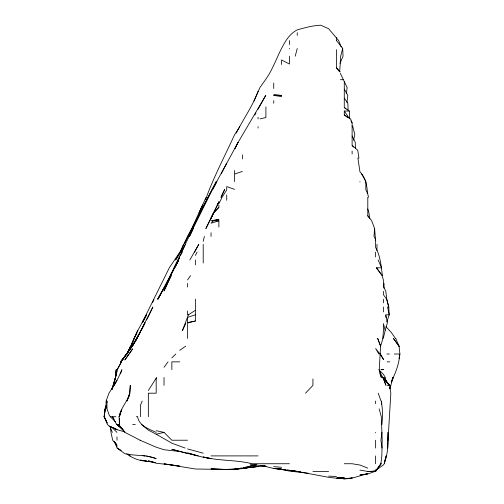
<?xml version="1.0" encoding="UTF-8"?>
<svg xmlns="http://www.w3.org/2000/svg" width="504" height="504" viewBox="0 0 504 504"><rect width="100%" height="100%" fill="white"/><g stroke="black" fill="none" stroke-linecap="round" stroke-linejoin="round"><path stroke-width="0.76" d="M234.543 181.591L234.555 174.535L235.381 173.754L242.393 171.429M387.746 448.062L388.042 432.388C388.049 442.688 388.319 453.316 384.325 463.025L386.146 455.899L384.275 463.737L383.468 464.852L375.631 470.478L376.475 469.23M376.866 250.557L377.011 244.289M383.985 288.181L384.086 283.475M359.957 470.081L367.794 471.454L375.631 471.347L380.911 463.737L381.83 455.899L382.202 440.225L381.308 416.714L379.147 408.876M382.977 338.341L380.596 346.179L379.235 369.69L381.345 377.527L379.814 373.25M129.938 392.414L130.297 385.365L129.698 393.202L127.052 401.039L129.893 393.202C127.386 401.606 120.746 407.963 119.12 416.714L121.722 409.588L119.064 416.714L119.511 424.551L118.535 424.551L124.828 432.337L140.509 440.427L156.183 447.193L164.021 449.744L179.695 451.471L203.207 457.241L211.044 458.609L203.207 456.983C219.183 461.059 235.966 459.686 252.013 463.737L289.416 463.737M115.8 375.959L116.159 369.69M388.03 440.225L390.839 393.202L389.554 385.365L382.801 377.527L389.554 385.365M381.975 424.551L382.486 416.714L382.29 408.876L381.434 401.039L381.61 404.17M115.825 375.959L116.273 369.69L115.328 378.951M367.794 197.266L367.794 215.75L371.706 220.777L374.611 228.614L373.974 236.452L375.631 239.45L375.631 247.502C380.388 255.9 381.144 266.156 382.41 275.638L376.394 267.8L381.685 267.8L378.113 259.963M124.828 431.89L116.991 429.679L109.154 426.101L107.478 424.551L104.252 416.714L104.914 408.876L106.067 405.31M107.258 423.127L104.252 416.714L105.078 409.588L104.082 416.714L106.961 422.591M104.252 416.714L105.078 409.588M346.966 102.501L347.817 95.376L344.282 89.139L344.698 90.525M346.431 93.24L347.143 87.538L340.301 73.288M381.931 432.388L380.911 440.225L382.051 448.062M111.838 389.636L113.413 385.365L116.991 371.076L115.561 377.527L111.844 389.636L115.485 377.527L116.953 369.69M353.562 140.263L354.822 134.562L352.831 126.725L352.12 125.805L352.12 122.9L350.601 118.887L344.282 114.962L344.282 111.05L349.322 111.05L349.625 118.887L344.282 111.05M203.207 241.372L204.372 236.452M385.169 330.498L383.468 337.611L382.775 338.341L383.468 330.498L383.468 323.625L385.169 330.498L387.437 322.661L385.724 314.824L389.208 314.824L388.76 306.986L386.763 299.149L385.812 291.312L383.468 286.493L383.468 280.199L382.089 275.638L376.394 267.8M336.464 40.515L342.682 48.352L340.704 56.19L339.677 71.864L336.445 67.801L336.445 49.688M389.932 388.212L390.682 385.365L389.876 388.924L393.007 377.527L391.306 382.341L393.145 377.527L392.225 379.348M295.231 56.19L297.253 48.497M113.413 385.365L115.485 377.527M120.475 373.962L121.905 369.69L118.396 377.527L114.131 385.365L116.991 380.35L108.958 393.202L106.105 401.039L105.998 408.876L105.462 408.876L106.048 406.741M128.633 397.473L129.685 393.914M105.462 408.876L106.142 406.741M386.757 321.949L389.208 314.824L387.582 306.986L388.76 306.986L386.669 299.149L383.468 294.796L383.468 291.312M106.142 406.029L105.424 408.164M195.369 310.319L188.414 314.824L182.454 330.498L185.856 323.316M205.663 199.401L206.413 197.266M206.672 196.554C214.547 175.367 225.131 155.314 234.555 134.795L239.721 126.725M112.827 387.5L113.602 385.365M253.94 101.077L259.944 87.538L265.495 79.701C272.488 70.069 276.198 58.836 281.579 48.378L281.591 48.352C285.302 41.126 289.712 33.642 297.253 29.881C304.952 27.682 312.726 25.54 320.771 25.2L328.608 28.722L338.644 40.515L341.17 46.929M132.949 341.674L134.347 338.341M182.158 248.863L180.413 252.126L183.702 244.289L187.532 236.83L184.426 243.608L191.722 228.614L206.111 197.266M132.672 342.342L131.04 346.179C134.669 335.028 140.887 325.067 146.431 314.824L142.185 322.661L169.325 267.8L182.013 248.863M180.413 252.126L183.727 244.289L179.695 253.039L175.6 259.963L179.695 253.506M142.241 401.039L140.509 405.147L140.509 416.714M340.03 63.315L343.048 56.19L342.682 48.352M127.109 354.016L137.768 330.498M127.418 353.304L130.542 346.179L126.945 354.016M171.543 273.792L166.648 283.475L187.532 239.614L212.455 189.428L238.09 142.399L265.766 95.376L258.067 109.28M258.067 91.243C252.693 106.205 243.243 119.007 236.3 133.138M211.044 218.32L213.494 212.94L218.881 207.339L218.881 205.103M221.111 197.266L224.677 189.428L220.972 197.266M119.353 416.714L120.33 414.578M181.774 252.126L185.428 244.289M218.881 207.339L213.545 212.94L205.859 228.614L218.881 201.997L211.044 218.226M192.503 227.953L203.818 205.103L216.304 181.591L187.942 236.452L200.119 212.94M174.888 267.145L178.397 259.963L174.145 267.8L178.643 259.963L174.97 267.145M170.472 275.638L179.695 257.153M174.56 267.8L179.695 257.185L166.805 282.826M134.996 337.031L136.943 333.113M148.636 315.995L152.901 306.986L136.905 338.341L132.199 346.179L136.949 338.341L145.013 322.661L141.139 330.498L144.894 323.316M152.643 302.419L153.947 299.804M218.881 201.928L217.3 205.103L218.881 202.016M218.881 203.654L222.088 197.266L226.718 189.977M195.999 220.777L199.975 212.94M146.62 319.964L148.346 316.581M170.39 275.638L171.858 272.765L157.947 299.149L166.459 283.475M221.243 173.754L226.718 163.233M180.344 255.893L182.291 252.126M171.858 273.174L174.649 267.8M142.607 322.661L146.021 316.134M134.032 343.564L140.509 331.764M195.369 255.402L197.096 252.126M136.949 338.341L132.13 346.179L120.771 361.853L132.168 346.179L140.509 331.664L133.031 345.259M192.005 228.614L187.753 236.452L192.188 228.614M194.613 252.126L198.815 244.289L189.851 259.963M195.369 299.149L195.369 321.035L188.187 322.661L187.532 323.864L187.532 338.341M162.105 291.312L157.727 299.149L164.021 287.91M392.332 379.348C396.283 371.479 399.25 362.874 399.748 354.016L399.143 358.451L399.918 354.016L399.067 346.179L393.359 338.341L399.143 346.437M254.848 114.969L255.956 113.009M132.672 345.404L136.905 338.341M156.618 377.527L148.346 390.48M376.475 469.64L375.631 470.95L374.566 471.574L367.794 473.981L359.957 475.02L367.794 473.735C358.388 475.789 349.127 480.596 339.293 478.082M375.631 470.396L376.463 469.186M129.515 353.367L132.672 348.85L124.828 359.995L129.062 354.016M187.532 279.953L190.594 275.638M375.631 471.347L380.911 463.737M126.725 354.016L120.626 361.853L131.179 347.987M164.021 367.277L168.065 361.853M372.091 471.574L375.631 471.127L381.226 463.737L380.577 463.737M120.639 361.853L126.832 354.016M305.512 393.202L312.927 385.365L312.927 378.976M171.858 357.859L175.839 354.016M179.695 350.293L185.699 346.179M195.369 314.824L187.532 317.375L187.532 322.661L188.187 322.661M372.796 471.347L374.214 470.9M218.881 220.777L211.044 223.222L213.236 220.777L218.881 219.385L211.044 220.777L218.881 220.777L218.881 227.021M141.536 424.551L148.346 430.126L156.183 434.202L164.021 432.388L171.858 440.225L187.532 440.225M260.039 118.887L265.904 117.545L265.904 106.886M187.532 322.661L195.369 321.035M243.104 467.687L250.23 466.213C237.554 470.641 224.167 469.363 211.044 468.859L226.718 469.482L195.369 468.997L164.021 463.844L179.695 466.137L171.858 464.978M255.931 464.99L250.23 466.011L256.643 464.915M235.979 468.959L226.718 469.394L234.555 469.331L242.393 468.266L234.555 469.18L242.393 468.644L250.23 467.315L258.067 466.414L243.104 468.424L250.23 467.315L265.123 466.024M237.403 468.707L238.833 468.462M240.257 468.21L241.681 467.964M337.226 477.962L344.282 477.32L336.445 478.189L328.608 477.313L297.864 471.574L273.741 468.474L261.633 465.488M367.794 471.454L375.631 471.127M340.376 79.701L343.111 79.701M352.831 126.725L352.22 126.725L352.12 125.805M188.414 314.824L187.532 314.824L187.532 310.937M386.927 354.016L389.378 354.016M394.292 354.016L398.998 354.016M179.695 361.853L171.858 361.853L171.858 369.69M387.204 361.853L389.787 361.853M387.362 385.365L389.277 385.365L382.927 377.527L379.273 370.994M106.438 401.039L106.905 401.039L107.106 402.463M104.082 416.714L104.763 416.714M106.905 401.039L107.031 408.876L109.154 414.981L110.269 416.714L115.895 416.714M136.376 416.714L137.296 416.714M118.95 425.811L116.726 424.551L112.423 416.714L114.087 419.145M132.672 424.551L135.324 424.551M211.044 455.899L258.067 455.899M344.282 463.737L352.12 463.737L359.957 465.047L367.794 468.147M375.43 463.737L375.631 455.899M312.927 471.574L328.608 471.574M328.608 476.123L336.445 476.494M273.741 466.66L281.579 467.29M171.858 464.965L156.183 463.239L148.346 460.883L153.329 462.055M336.445 478.038L344.282 478.781L352.12 478.019L344.282 478.781L340.005 478.044M281.579 469.167L273.741 468.443L281.579 469.192L280.155 468.947M300.598 471.744L290.846 470.516M146.916 461.255C139.577 460.87 132.401 458.445 126.737 453.707M155.471 462.634L140.509 460.139L144.068 460.725M283.721 469.457L285.856 469.753M287.28 469.949L289.416 470.245M148.346 456.397L156.183 458.583C146.116 454.639 135.198 456.026 124.828 453.707L117.199 448.062L121.017 450.557M290.128 470.446L297.253 471.574L290.846 470.484M250.23 464.184L265.904 466.276L260.921 465.419M145.492 460.965L146.916 461.198M277.307 468.462L278.731 468.707M308.656 473.294L289.416 471.076L276.595 468.443M143.533 455.326L145.051 455.616M260.921 465.501L265.904 466.49L261.633 465.375M156.183 430.712L164.021 432.388M179.695 451.483L171.858 449.266L187.532 453.405M203.207 453.184L187.532 448.919M195.369 455.131L187.532 452.957L198.204 455.899M146.563 455.899L147.748 456.233M142.544 455.326L144.579 455.899L143.218 455.471M185.113 448.062L171.858 443.186L156.183 434.202M234.555 189.378L226.718 186.581L226.718 189.428M156.183 432.388C148.831 428.91 139.142 426.006 137.605 416.714M140.087 440.225L140.509 440.427M113.072 427.6L116.991 429.767L114.383 428.205M116.991 424.815L119.605 426.403M120.985 450.557L116.991 447.886L114.899 442.317M344.282 81.862L344.282 107.472L349.322 111.05M344.282 114.962L347.842 117.577M116.991 424.551L123.02 429.534M122.491 429.036L117.23 424.551L124.828 431.953L118.535 424.551M352.12 126.725L352.12 145.335L357.733 150.236L358.949 158.08L357.897 158.08L359.957 171.82C365.608 177.553 367.107 185.592 367.435 193.347M344.282 107.472L345.933 109.003M110.269 416.714L115.441 421.861M111.233 426.642L116.947 432.388M378.806 369.69L383.468 374.403L385.365 377.527L386.007 381.087M385.976 326.794L391.306 332.451L395.419 338.341M382.914 377.527L389.277 385.365M383.468 378.12L382.927 377.527L385.982 385.365L383.468 378.636M336.445 67.801L340.162 71.864M383.468 378.113L389.453 385.365L383.802 377.527L387.11 382.75M379.978 354.016L375.631 348.566L378.851 354.016M114.288 441.479L116.991 445.227L112.675 440.225L110.987 432.388L110.37 426.686M344.282 98.179L347.867 103.213L348.106 110.269M352.12 145.335L353.367 147.174M383.853 377.527L387.538 383.405M350.872 120.897L352.12 122.9M114.112 441.466L116.991 446.437L115.87 443.678M361.5 173.754L365.948 181.591L365.759 189.428L367.794 194.021L368.468 197.266M352.12 135.941L355.276 142.399L355.421 148.674M367.794 215.75L368.43 217.186M395.709 338.341L399.055 346.179M109.733 425.974L112.335 432.388M378.239 393.202L381.018 401.039M367.794 208.933L368.972 212.94L369.741 218.642M374.611 228.614L375.556 240.37M385.799 315.536L386.014 317.678M119.385 418.282L119.511 424.551M383.468 299.149L383.468 302.879M383.468 306.986L383.468 311.945M375.631 252.126L375.631 256.971M375.631 401.039L375.631 403.717M375.631 432.388L375.631 432.81M375.631 440.225L375.631 448.062M359.957 181.591L359.957 182.001M352.12 151.036L352.12 154.016M336.445 37.504L336.445 40.496M297.253 32.678L297.253 35.425M289.416 40.515L289.416 44.566M289.416 48.352L289.416 48.705M289.416 56.19L289.416 64.027L281.579 59.976L281.579 64.493M273.741 83.047L273.741 88.483M273.741 100.611L273.741 103.213M258.067 117.275L258.067 118.887M258.067 126.725L258.067 128.054M242.393 154.867L242.393 158.943M234.555 170.459L234.555 173.754M226.718 194.947L226.718 200.246M211.044 232.741L211.044 236.452M203.207 244.289L203.207 263.031M195.369 259.963L195.369 264.833M187.532 283.475L187.532 287.041M164.021 377.527L164.021 385.365M156.183 378.126L156.183 393.202L148.346 393.202L148.346 416.714M116.991 436.899L116.991 440.225M117.111 369.69L116.991 370.314L121.433 361.853L117.111 369.69M171.177 275.638L164.021 290.858L171.177 275.638M202.759 205.103L199.067 212.94L202.803 205.103M193.139 228.614L189.454 236.452L193.202 228.614M238.046 142.399L234.902 148.598L238.09 142.399M216.764 181.591L212.65 189.428L216.833 181.591M178.58 259.963L174.453 267.8L178.605 259.963M124.828 356.498L121.489 361.255L124.828 356.517M383.468 369.608L381.1 369.69L383.468 369.608M281.579 95.376L273.741 95.376L281.579 96.623L280.734 95.376L273.741 94.922L281.579 95.376M130 455.899L128.451 454.167L130 455.899M383.468 359.384L380.274 354.016L383.468 359.384M380.621 346.179L377.647 338.341L380.596 346.179"/></g></svg>
